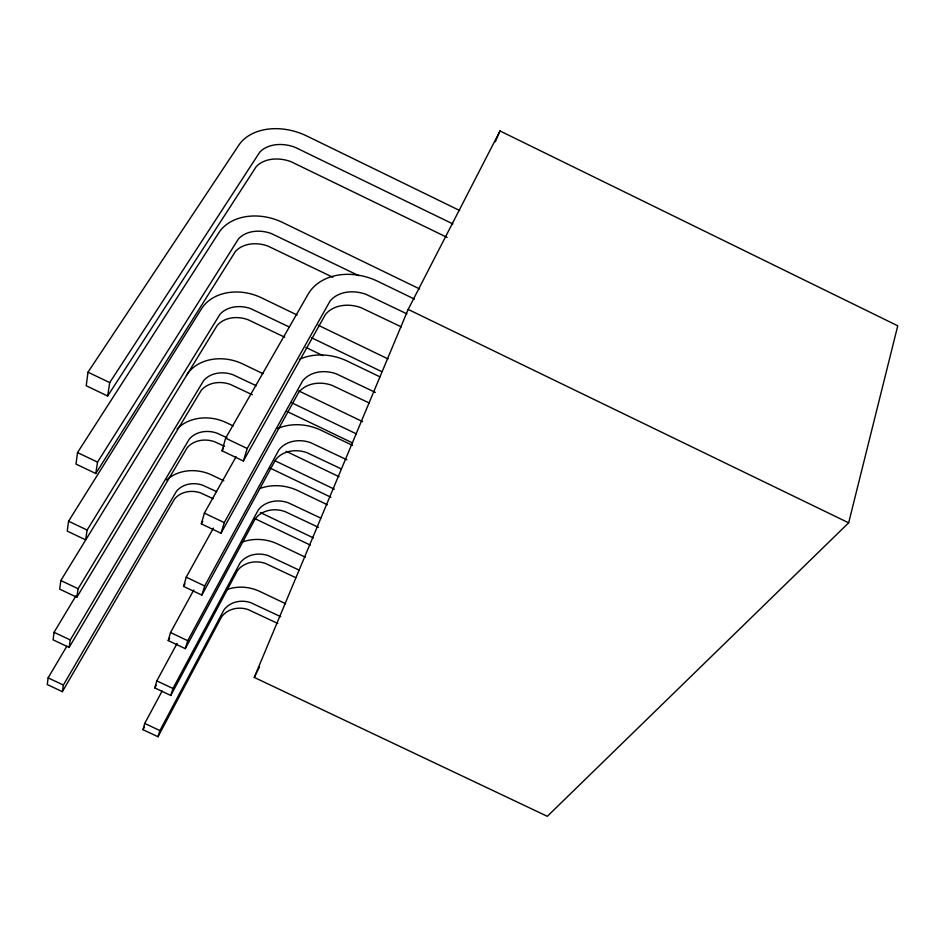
<?xml version="1.0" encoding="UTF-8"?>
<svg xmlns="http://www.w3.org/2000/svg" width="945" height="945" viewBox="0 0 945 945"><rect width="100%" height="100%" fill="white"/><g stroke="black" fill="none" stroke-linecap="round" stroke-linejoin="round"><path stroke-width="1.42" d="M66.811 646.238L48.124 677.86L47.25 684.534L62.358 691.657L174.53 499.043A23.011 19.526 14.5 0 1 200.6 492.9L213.133 498.676M76.025 595.728L54.066 632.299L53.085 639.848L69.127 647.431L187.122 447.8A24.322 20.199 15.5 0 1 214.574 441.717L224.603 446.312M284.74 337.2L247.897 319.658A27.488 21.617 17.3 0 0 217.196 325.434L60.823 580.537L59.689 589.148L76.829 597.264L201.25 390.332A25.81 20.896 16.5 0 1 230.226 384.367L252.303 394.75M297.108 315.004L261.517 297.817A46.352 36.276 17.4 0 0 201.533 308.743L68.56 521.215L67.26 531.125L85.629 539.855L87.129 530.05L219.89 314.437A27.771 21.723 17.4 0 1 250.886 308.708L289.099 326.923M419.674 288.969L282.614 222.477A49.612 37.469 18.2 0 0 218.827 232.742L77.514 452.572L76.013 464.089L95.788 473.528L235.352 251.547A29.401 22.326 18.1 0 1 267.978 246.09L332.782 277.239M459.731 210.546L306.83 136.009A53.369 38.627 19 0 0 238.719 145.282L87.991 372.188L86.231 385.749L107.671 396.014L256.201 166.674A31.598 23.034 18.9 0 1 291.013 161.689L447.103 237.396M62.358 691.657L63.362 685.042L176.42 491.353A23.2 19.632 14.7 0 1 202.702 485.21L216.559 491.624M69.127 647.431L70.284 639.954L189.236 439.201A24.546 20.306 15.7 0 1 216.913 433.129L226.965 437.724M76.829 597.264L78.128 588.747L203.624 380.646A26.058 21.014 16.6 0 1 232.872 374.704L256.272 385.725M95.788 473.528L97.536 462.129L238.435 238.967A29.72 22.444 18.2 0 1 271.392 233.569L358.816 275.704M107.671 396.014L109.726 382.607L259.769 152.145A31.976 23.129 19 0 1 294.958 147.255L452.868 223.918M848.657 522.821L897.75 325.801L499.999 130.953L408.169 309.405L254.252 677.411L547.32 816.315L848.657 522.821L408.169 309.405M277.854 623.487L248.145 609.584A23.637 21.038 18.2 0 0 221.555 616.849L158.004 736.757L142.967 729.67L144.739 723.421L162.138 691.019M295.702 577.631L265.415 563.433A25.031 21.853 19.2 0 0 237.396 570.745L170.785 695.473L154.803 687.925L156.811 680.872L177.093 643.415M318.43 527.31L284.858 511.505A26.614 22.704 20 0 0 255.233 518.817L185.279 648.66L168.234 640.58L170.513 632.536L193.808 589.963M341.405 468.944L306.889 452.643A28.409 23.601 20.8 0 0 275.479 459.896L201.852 595.102L183.59 586.42L186.212 577.171L213.393 528.113M369.235 402.995L332.061 385.359A30.464 24.535 21.4 0 0 298.644 392.458L220.988 533.252L201.32 523.861L204.368 513.123L236.085 456.73M401.318 326.887L361.132 307.716A32.839 25.48 22 0 0 325.423 314.52L243.349 461.006L222.04 450.8L225.631 438.161L308.094 294.238A55.495 42.785 22.1 0 1 377.965 281.409L414.43 299.081M158.004 736.757L159.918 730.579L223.93 609.938A23.838 21.156 18.3 0 1 250.732 602.662L280.7 616.683M170.785 695.473L172.947 688.492L240.065 562.984A25.267 21.983 19.3 0 1 268.321 555.66L298.892 570M185.279 648.66L187.736 640.698L258.245 510.04A26.885 22.845 20.2 0 1 288.142 502.728L320.733 518.073M201.852 595.102L204.675 585.959L278.917 449.891A28.716 23.755 20.9 0 1 310.621 442.65L346.898 459.802M220.988 533.252L224.284 522.62L302.601 380.941A30.819 24.688 21.5 0 1 336.361 373.877L375.33 392.399M243.349 461.006L247.224 448.509L330.018 301.124A33.252 25.621 22.1 0 1 366.117 294.379L406.882 313.846M495.322 141.774L499.999 130.953M254.252 677.411L259.497 666.898M142.967 729.67L144.349 727.095M154.803 687.925L156.208 685.326M168.234 640.58L169.651 637.993M183.59 586.42L185.007 583.856M201.32 523.861L202.762 521.297M222.04 450.8L223.504 448.249M54.066 632.299L70.284 639.954M156.811 680.872L172.947 688.492M48.124 677.86L63.362 685.042M144.739 723.421L159.918 730.579M68.56 521.215L87.129 530.05M186.212 577.171L204.675 585.959M60.823 580.537L78.128 588.747M170.513 632.536L187.736 640.698M305.294 557.172L277.984 544.131A42.182 36.69 19.3 0 0 241.625 542.335M77.514 452.572L97.536 462.129M204.368 513.123L224.284 522.62M285.638 603.725L259.958 591.499A39.796 35.319 18.3 0 0 226.67 589.656M274.7 460.605L334.365 489.203M87.991 372.188L109.726 382.607M225.631 438.161L247.224 448.509M269.786 467.952L330.904 497.235M327.395 504.772L298.266 490.821A44.864 38.143 20.1 0 0 259.769 488.541M223.811 480.792L211.893 475.087A38.733 32.768 14.7 0 0 166.544 480.048M260.371 512.556L313.468 537.941M254.418 518.403L310.362 545.123M262.923 373.653L242.971 364.049A43.494 35.071 16.6 0 0 186.366 375.413M298.809 390.923L362.62 421.635M291.887 402.853L356.501 433.932M286.618 411.252L352.627 442.969M352.544 445.402L321.276 430.365A47.923 39.655 20.9 0 0 277.712 428.51M233.167 425.911L226.552 422.734A40.978 33.902 15.7 0 0 177.093 428.971M286.087 451.297L339.019 476.682M318.193 325.198L388.041 358.935M311.566 337.767L381.615 371.574M379.984 376.866L347.583 361.238A51.432 41.214 21.5 0 0 299.482 359.313M305.885 347.406L323.06 355.686"/></g></svg>
